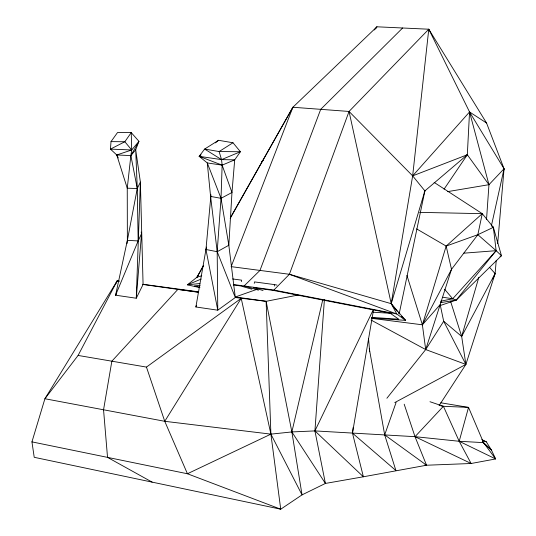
<?xml version="1.0" encoding="UTF-8"?>
<svg xmlns="http://www.w3.org/2000/svg" width="536" height="536" viewBox="0 0 536 536"><rect width="100%" height="100%" fill="white"/><g stroke="black" fill="none" stroke-linecap="round" stroke-linejoin="round"><path stroke-width="0.8" d="M486.527 219.405L488.953 184.685L469.543 111.964L428.78 29.212L376.935 26.8L292.884 107.254L230.426 217.629M324.394 299.698L314.92 430.911L325.406 483.438L302.036 494.875L280.73 509.2L34.224 457.308L31.946 441.878L44.91 398.737L117.21 280.817L118.858 281.038M126.992 243.652L127.367 240.356L127.253 188.196L130.871 155.581L135.695 149.765L138.945 141.33L131.233 132.606L117.538 132.526L111.012 141.618L110.45 149.109L116.761 154.978L118.282 157.953M141.196 232.055L141.544 233.676L136.271 298.23L115.588 295.202L127.367 240.356L137.263 188.525L135.695 149.765L140.385 182.086L143.079 284.475L136.271 298.23L140.385 182.086L137.263 188.525L138.167 240.925L115.588 295.202L116.707 293.051M439.078 405.665L465.878 364.413L495.117 273.608L496.249 260.295M497.669 243.652L504.054 168.766L486.547 123.005L428.78 29.212L349.043 111.454L289.4 274.278L273.889 290.05L233.529 284.515M298.076 295.041L266.131 301.312L235.311 297.514L217.77 310.183L195.888 306.974L205.958 249.481L210.976 194.809M428.78 29.212L412.653 175.868L391.213 303.678L396.754 313.982L405.558 320.361L371.689 318.056M353.197 427.339L352.474 433.135L363.381 476.785L426.542 465.228L471.117 463.499L495.646 458.95L491.438 450.059L486.333 441.818L481.837 439.627M373.538 309.721L352.474 433.135L395.923 470.568L384.68 434.877L369.271 348.48M274.298 286.07L274.553 284.609L277.012 285.092M254.252 283.356L254.506 281.903L274.553 284.609M241.361 281.601L241.615 280.161L232.631 278.948M399.159 313.888L424.887 190.89L467.325 154.757L469.543 111.964L486.547 123.005M386.885 398.255L425.698 349.559L422.381 324.803L451.513 269.327L477.844 234.694L482.259 213.67L434.14 182.401M491.412 225.736L504.054 168.766L469.543 111.964L412.653 175.868L424.887 190.89L391.213 303.678L397.169 311.336M322.645 300.294L291.865 431.936L302.036 494.875L270.901 434.133L241.213 298.344L146.455 367.086L78.095 355.442L44.91 398.737L164.753 421.303L270.901 434.133L291.865 431.936L314.92 430.911L415.011 436.679L459.198 441.275L483.532 442.636L491.438 450.059L482.996 442.495M205.958 249.481L217.187 251.719L228.825 245.267L231.974 192.504L234.701 159.849L221.542 159.621L204.631 149.055L218.547 140.305L232.979 142.75L240.416 151.728L234.701 159.849L222.145 165.148L207.278 162.937L210.594 196.424L217.187 251.719L235.311 297.514L228.825 245.267L221.026 198.32L207.278 162.937L199.171 156.331L204.631 149.055L219.124 151.561L221.542 159.621L222.145 165.148L221.026 198.32L217.187 251.719L217.77 310.183L205.958 249.481L206.601 247.063M503.619 170.381L504.054 168.766L488.953 184.685L447.426 191.66M394.771 402.57L465.878 364.413L461.67 336.434L478.789 277.467M439.634 305.741L456.196 300.113L501.455 255.712L493.368 227.338L482.259 213.67L446.16 246.078L422.381 324.803L371.716 318.351M195.888 306.974L196.424 305.393M396.07 402.549L384.68 434.877L426.542 465.228L415.011 436.679L404.184 404.191M488.953 184.685L467.325 154.757L412.653 175.868L349.043 111.454L292.884 107.254L231.137 266.64L289.4 274.278L391.213 303.678L405.558 320.361L401.484 316.24M492.698 278.941L495.117 273.608L489.656 267.477M141.544 233.676L138.167 240.925L127.367 240.356M424.177 192.391L424.887 190.89M373.317 309.647L314.92 430.911L363.381 476.785L325.406 483.438L291.865 431.936L266.131 301.312L235.364 296.971L257.072 289.286M115.702 283.799L117.21 280.817L119.541 281.145M78.095 355.442L117.21 280.817M416.566 228.872L446.16 246.078L451.513 269.327L440.177 304.595L443.681 321.272L461.67 336.434L495.117 273.608M201.75 275.739L196.98 277.219L203.506 265.588L196.98 277.219L187.406 284.817L199.533 287.598M230.179 218.387L292.884 107.254M266.131 301.312L270.901 434.133L280.73 509.2L187.433 473.757L164.753 421.303L241.213 298.344M375.568 28.884L376.935 26.8L374.222 29.983M444.056 189.175L467.325 154.757L465.777 155.366M196.98 277.219L198.534 275.249M440.713 302.619L456.196 300.113L496.128 250.674L493.368 227.338L492.028 226.346L493.368 227.338L477.844 234.694L446.16 246.078M262.915 160.405L261.829 161.678L263.062 160.559M440.532 301.232L452.699 298.78L496.128 250.674L477.844 234.694M440.773 402.784L468.531 407.387L459.198 441.275L495.646 458.95L483.532 442.636L468.531 407.387L443.406 406.295L415.011 436.679L471.117 463.499L459.198 441.275L443.406 406.295L429.979 401.725M402.637 27.999L320.702 109.337L259.98 270.419L244.081 285.963L258.459 290.157M210.594 196.424L221.026 198.32L231.974 192.504L222.145 165.148L199.171 156.331L201.04 154.783M215.418 142.891L218.547 140.305M500.075 256.657L501.455 255.712L496.128 250.674L463.66 253.193M232.979 142.75L219.124 151.561L240.416 151.728L221.542 159.621L199.171 156.331M270.901 434.133L187.433 473.757L31.946 441.878M201.214 279.075L187.406 284.817L199.888 283.517M116.761 154.978L131.709 149.973L138.945 141.33L130.871 155.581L137.263 188.525L127.253 188.196L116.761 154.978L130.871 155.581L131.709 149.973L131.233 132.606L124.841 141.745L110.45 149.109L131.709 149.973L124.841 141.745L111.012 141.618M200.169 285.299L194.34 285.869L199.995 287.169M419.574 212.357L482.259 213.67M373.123 312.213L391.347 313.325M371.428 317.366L398.744 319.201L390.121 313.158L273.534 290.458L253.488 287.711L263.049 290.512M198.407 292.1L177.872 289.393L111.856 361.197L103.549 409.779L107.528 457.375L152.137 482.132M142.717 284.261L198.655 291.825M233.24 284.931L240.597 285.943L251.799 289.192M143.079 284.475L198.601 292.321M442.83 297.245L452.699 298.78L456.196 300.113M440.954 405.886L443.406 406.295M424.907 464.926L426.542 465.228M273.889 290.05L396.754 313.982L289.4 274.278M482.474 440.398L486.333 441.818M371.1 320.072L425.698 349.559L465.878 364.413L443.681 321.272L425.698 349.559L440.177 304.595L422.381 324.803L406.925 275.404M398.308 312.85L399.628 313.828M444.592 289.246L452.699 298.78M482.48 441.363L483.532 442.636M146.455 367.086L164.753 421.303M450.588 301.359L461.67 336.434M349.043 111.454L391.213 303.678M368.527 338.471L369.673 351.75"/></g></svg>
